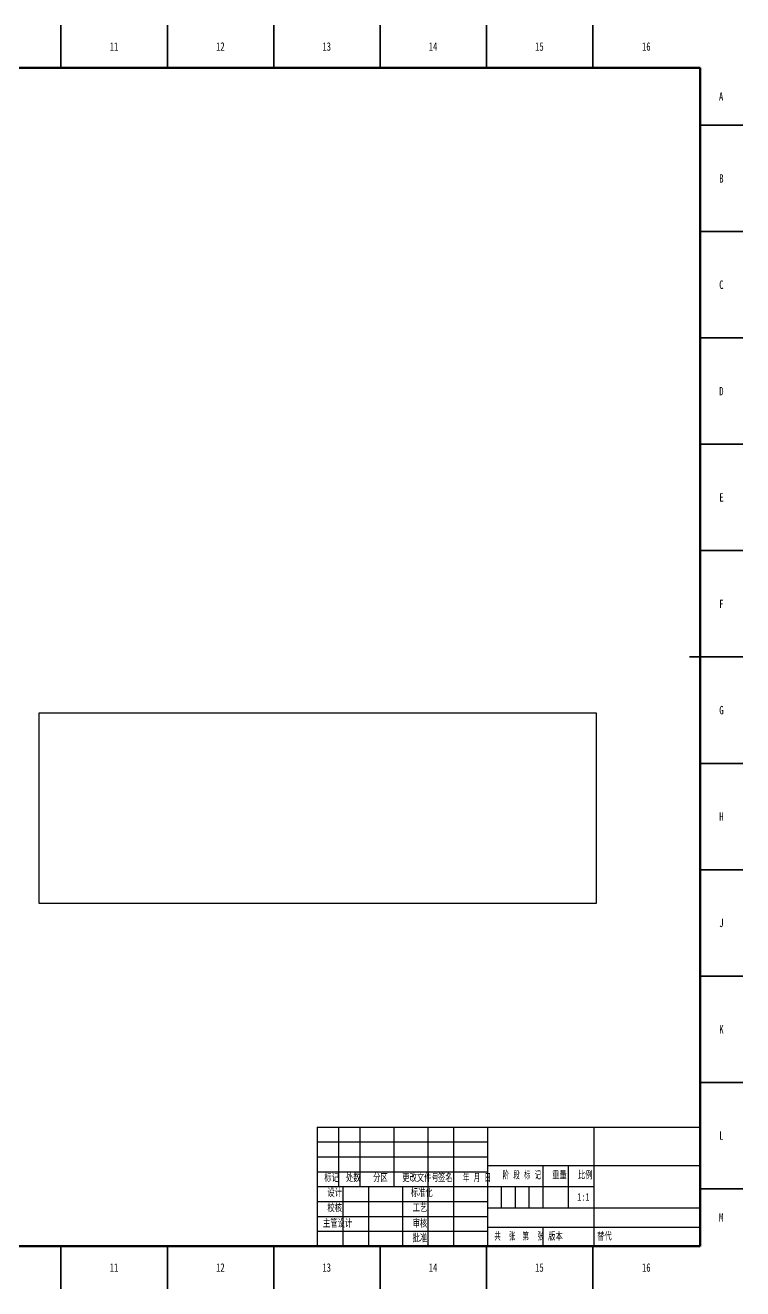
# Model space of a CAD drawing. Header units: millimetres. Extents: x 0 to 841, y 0 to 594.
# Drawn here: x 504 to 841, y 0 to 594 of the extents above; entities that cross this region are included whole.
import ezdxf

# ---------------------------------------------------------------- set-up
doc = ezdxf.new("R2010")
doc.units = ezdxf.units.MM
for name, color, linetype in [('10', 7, 'Continuous'), ('5', 7, 'Continuous'), ('SLD-0', 7, 'Continuous')]:
    doc.layers.add(name, color=color, linetype=linetype)
doc.styles.add('SLDTEXTSTYLE0', font='TXT', dxfattribs={"width": 0.75})
doc.styles.add('SLDTEXTSTYLE1', font='TXT', dxfattribs={"width": 0.7})
doc.styles.add('SLDTEXTSTYLE2', font='TXT', dxfattribs={"width": 0.7, "bigfont": 'bigfont'})
doc.styles.add('SLDTEXTSTYLE3', font='TXT', dxfattribs={"width": 0.6, "bigfont": 'bigfont'})
doc.styles.add('SLDTEXTSTYLE4', font='TXT', dxfattribs={"width": 0.614286, "bigfont": 'bigfont'})
doc.styles.add('SLDTEXTSTYLE5', font='TXT', dxfattribs={"width": 0.62, "bigfont": 'bigfont'})
picture_1 = doc.add_image_def('image1.png', size_in_pixel=(990, 339))

msp = doc.modelspace()

# ---------------------------------------------------------------- linework, layer by layer
at = {"color": 7, "linetype": 'Continuous', "lineweight": 35}
for p, q in [((520.5, 574), (520.5, 594)), ((570.5, 574), (570.5, 594)), ((620.5, 574), (620.5, 594)), ((670.5, 574), (670.5, 594)), ((720.5, 574), (720.5, 594)), ((770.5, 574), (770.5, 594)), ((821, 547), (841, 547)), ((821, 497), (841, 497)), ((821, 447), (841, 447)), ((821, 397), (841, 397)), ((821, 347), (841, 347)), ((841, 297), (816, 297)), ((821, 297), (841, 297)), ((821, 247), (841, 247)), ((821, 197), (841, 197)), ((821, 147), (841, 147)), ((821, 97), (841, 97)), ((821, 47), (841, 47)), ((520.5, 20), (520.5, 0)), ((570.5, 20), (570.5, 0)), ((620.5, 20), (620.5, 0)), ((670.5, 20), (670.5, 0)), ((720.5, 20), (720.5, 0)), ((770.5, 20), (770.5, 0))]:
    msp.add_line(p, q, dxfattribs=at)
at = {"color": 7, "linetype": 'Continuous', "lineweight": 70}
for p, q in [((20, 574), (821, 574)), ((821, 574), (821, 20)), ((821, 20), (20, 20))]:
    msp.add_line(p, q, dxfattribs=at)
at = {"layer": '10', "color": 7, "lineweight": 25}
for p, q in [((651, 76), (651, 48)), ((661, 76), (661, 48)), ((677, 76), (677, 48)), ((693, 76), (693, 20)), ((705, 76), (705, 20)), ((721, 76), (721, 20)), ((771, 76), (771, 48)), ((641, 55), (721, 55)), ((721, 58), (821, 58)), ((746.99, 58), (746.99, 38)), ((759, 58), (759, 38)), ((641, 48), (771, 48)), ((653, 48), (653, 20)), ((665, 48), (665, 20)), ((681, 48), (681, 20)), ((771, 48), (771, 20)), ((641, 41), (721, 41)), ((721, 38), (821, 38)), ((641, 34), (721, 34)), ((641, 27), (721, 27)), ((721, 29), (821, 29))]:
    msp.add_line(p, q, dxfattribs=at)
at = {"layer": '10', "color": 7}
for p, q in [((641, 69), (721, 69)), ((641, 62), (721, 62))]:
    msp.add_line(p, q, dxfattribs=at)
at = {"layer": '5', "color": 7, "lineweight": 25}
for q in [(821, 76), (641, 20)]:
    msp.add_line((641, 76), q, dxfattribs=at)
at = {"layer": 'SLD-0'}
for p, q in [((727.5, 48), (727.5, 38)), ((734, 48), (734, 38)), ((740.5, 48), (740.5, 38))]:
    msp.add_line(p, q, dxfattribs=at)
at = {"layer": 'SLD-0', "lineweight": 25}
msp.add_line((746.99, 29), (746.99, 20), dxfattribs=at)

# ---------------------------------------------------------------- texts
at = {"color": 7, "linetype": 'Continuous', "lineweight": 0, "attachment_point": 2, "style": 'SLDTEXTSTYLE0'}
for s, insert, char_height in [('11', (545.42, 586), 3.969), ('12', (595.42, 586), 3.969), ('13', (645.42, 586), 3.969), ('14', (695.42, 586), 3.969), ('15', (745.42, 586), 3.969), ('16', (795.67, 586), 3.969), ('A', (830.84, 562.46), 3.97), ('B', (830.97, 523.96), 3.97), ('C', (830.96, 474), 3.97), ('D', (830.95, 423.96), 3.97), ('E', (831.01, 374), 3.97), ('F', (830.96, 323.96), 3.97), ('G', (830.99, 274), 3.97), ('H', (830.99, 223.96), 3.97), ('J', (830.97, 174), 3.97), ('K', (830.99, 123.96), 3.97), ('L', (830.95, 74), 3.97), ('M', (830.86, 35.46), 3.97), ('12', (595.42, 11.96), 3.969), ('13', (645.42, 11.96), 3.969), ('16', (795.67, 11.96), 3.969), ('11', (545.42, 11.96), 3.969), ('14', (695.42, 11.96), 3.969), ('15', (745.42, 11.96), 3.969)]:
    msp.add_mtext(s, dxfattribs=dict(at, insert=insert, char_height=char_height))
at = {"layer": '10', "char_height": 3.5, "attachment_point": 2}
for s, insert, style in [('标记', (647.71, 53.72), 'SLDTEXTSTYLE2'), ('处数', (657.89, 53.72), 'SLDTEXTSTYLE2'), ('分区', (670.68, 53.72), 'SLDTEXTSTYLE2'), ('更改文件号', (689.53, 53.72), 'SLDTEXTSTYLE2'), ('签名', (701.19, 53.72), 'SLDTEXTSTYLE2'), ('年 月 日', (716.04, 53.72), 'SLDTEXTSTYLE5'), ('阶 段 标 记', (737.13, 54.99), 'SLDTEXTSTYLE4'), ('重量', (754.85, 54.99), 'SLDTEXTSTYLE2'), ('比例', (766.94, 54.99), 'SLDTEXTSTYLE2'), ('设计', (649.15, 46.73), 'SLDTEXTSTYLE2'), ('标准化', (690.12, 46.73), 'SLDTEXTSTYLE2'), ('1:1', (766.08, 44.9), 'SLDTEXTSTYLE1'), ('校核', (649.15, 39.56), 'SLDTEXTSTYLE2'), ('工艺', (689.24, 39.6), 'SLDTEXTSTYLE2'), ('主管设计', (650.53, 32.33), 'SLDTEXTSTYLE2'), ('审核', (689.23, 32.33), 'SLDTEXTSTYLE2'), ('批准', (689.22, 25.44), 'SLDTEXTSTYLE2'), ('共  张', (729.18, 26.2), 'SLDTEXTSTYLE3'), ('第  张', (742.44, 26.2), 'SLDTEXTSTYLE3'), ('版本', (752.96, 26.2), 'SLDTEXTSTYLE2')]:
    msp.add_mtext(s, dxfattribs=dict(at, insert=insert, style=style))
at = {"layer": 'SLD-0', "insert": (772.56, 26.2), "char_height": 3.5, "attachment_point": 1, "style": 'SLDTEXTSTYLE2'}
msp.add_mtext('替代', dxfattribs=at)

# ---------------------------------------------------------------- pictures from other files: only their frames are drawn
image = msp.add_image(picture_1, insert=(510.19, 181.04), size_in_units=(261.9, 89.68))
image.dxf.flags = 7

doc.saveas('drawing.dxf')
